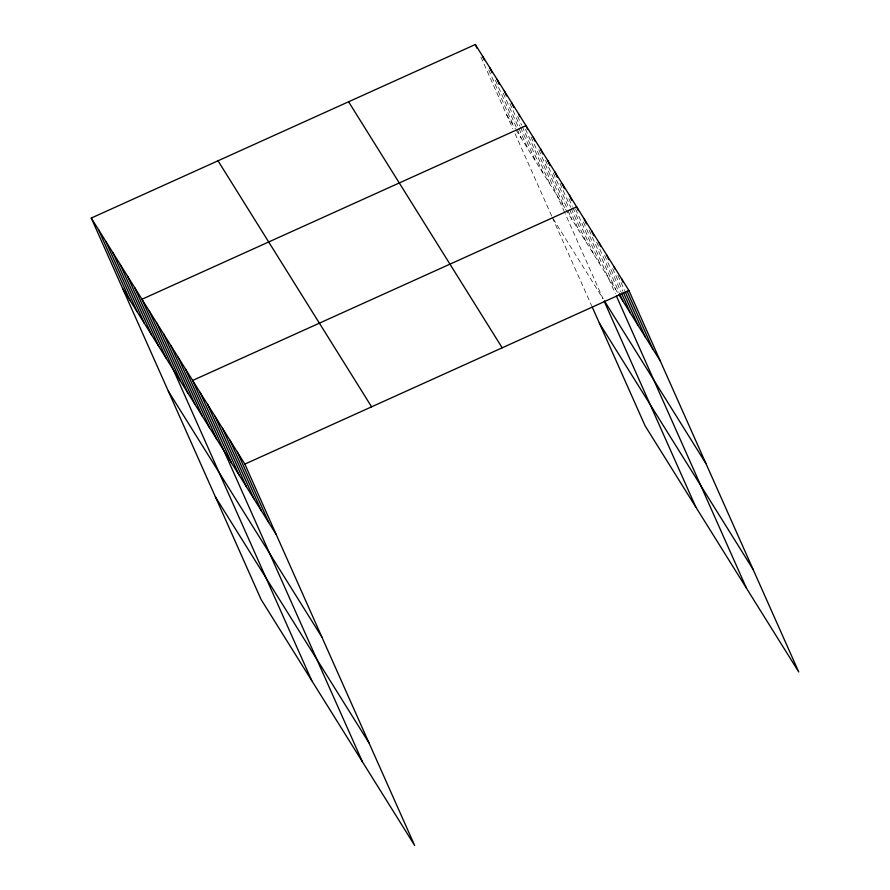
<?xml version="1.0" encoding="UTF-8"?>
<svg xmlns="http://www.w3.org/2000/svg" width="890" height="890" viewBox="0 0 890 890"><rect width="100%" height="100%" fill="white"/><g stroke="black" fill="none" stroke-linecap="round" stroke-linejoin="round"><path stroke-width="0.67" stroke-dasharray="4.45 3.34" d="M506.677 114.921L515.366 128.839M516.1 129.996L617.549 292.51M553.102 218.706L603.053 298.74L565.172 213.633M617.916 275.433L624.635 290.529M612.698 268.513L622.777 291.152M604.677 255.308L620.92 291.775M596.656 242.102L619.051 292.398M589.202 230.154L615.513 289.25M583.417 221.977L615.302 293.578M575.619 209.117L600.817 265.709M568.933 198.77L572.292 206.324M572.86 207.581L593.574 254.106M560.021 183.407L570.657 207.292M571.213 208.549L586.332 242.503M553.335 173.061L569.01 208.271M569.567 209.528L579.09 230.911M545.537 160.211L567.375 209.25M567.931 210.507L571.847 219.307M538.851 149.865L564.605 207.715M531.052 137.004L564.616 212.387M525.489 129.184L550.131 184.519M517.691 116.323L521.607 125.134M522.174 126.391L542.889 172.916M509.892 103.474L519.971 126.102M520.528 127.359L535.647 161.312M503.206 93.127L528.404 149.72M495.407 80.278L516.69 128.06M517.246 129.317L521.162 138.117M488.732 69.932L513.919 126.525M480.923 57.071L512.807 128.683M515.043 133.689L551.811 216.292M552.367 217.549L591.605 305.659"/><path stroke-width="1.33" d="M91.27 218.061L244.861 464.102L414.673 845.5L261.082 599.471L91.27 218.061L475.327 44.5L628.919 290.529L798.731 671.939L645.139 425.898L592.162 306.916M244.861 464.102L628.919 290.529M618.906 294.69L660.28 360.951M604.51 301.054L705.97 463.579M599.448 323.281L753.04 569.311M348.591 101.772L502.183 347.812M218.006 160.79L371.597 406.819M122.62 288.482L276.212 534.523M168.31 391.111L321.902 637.14M215.391 496.843L368.983 742.872M621.465 278.581L623.145 282.353M627.061 291.164L652.815 349.002M614 266.633L615.124 269.147M625.203 291.786L645.35 337.054M606.546 254.685L608.782 259.713M623.334 292.409L637.896 325.106M599.081 242.736L600.761 246.508M621.476 293.032L630.431 313.158M591.616 230.788L593.864 235.817M619.618 293.655L622.978 301.209M584.163 218.829L586.399 223.868M578.378 210.652L576.698 206.881L192.641 380.442L362.453 761.851M616.414 296.081L746.51 588.279M569.455 195.288L571.703 200.317M562.213 183.685L564.46 188.713M554.982 172.082L557.218 177.121M547.739 160.489L549.976 165.518M540.497 148.886L542.733 153.914M533.255 137.294L534.934 141.065M527.692 129.462L526.012 125.69L141.955 299.251L311.767 680.661M604.177 301.254L695.824 507.089M518.77 114.098L519.894 116.612M511.528 102.495L513.775 107.523M504.296 90.891L506.532 95.92M497.054 79.299L499.29 84.328M489.811 67.696L492.048 72.724M482.569 56.103L484.249 59.875M475.327 44.5L477.007 48.271M237.396 452.153L268.758 522.575M229.943 440.194L261.293 510.615M222.478 428.246L253.839 498.667M215.024 416.298L246.374 486.719M207.559 404.349L238.909 474.771M200.094 392.401L231.456 462.822M185.398 368.849L216.748 439.271M178.156 357.246L209.506 427.667M170.913 345.654L202.275 416.075M163.671 334.05L195.032 404.472M156.44 322.458L187.79 392.879M149.197 310.855L180.548 381.276M134.713 287.659L166.063 358.08M127.47 276.056L158.821 346.477M120.228 264.464L151.589 334.885M112.986 252.86L144.347 323.281M105.754 241.257L137.105 311.678M98.512 229.665L129.862 300.086"/></g></svg>
